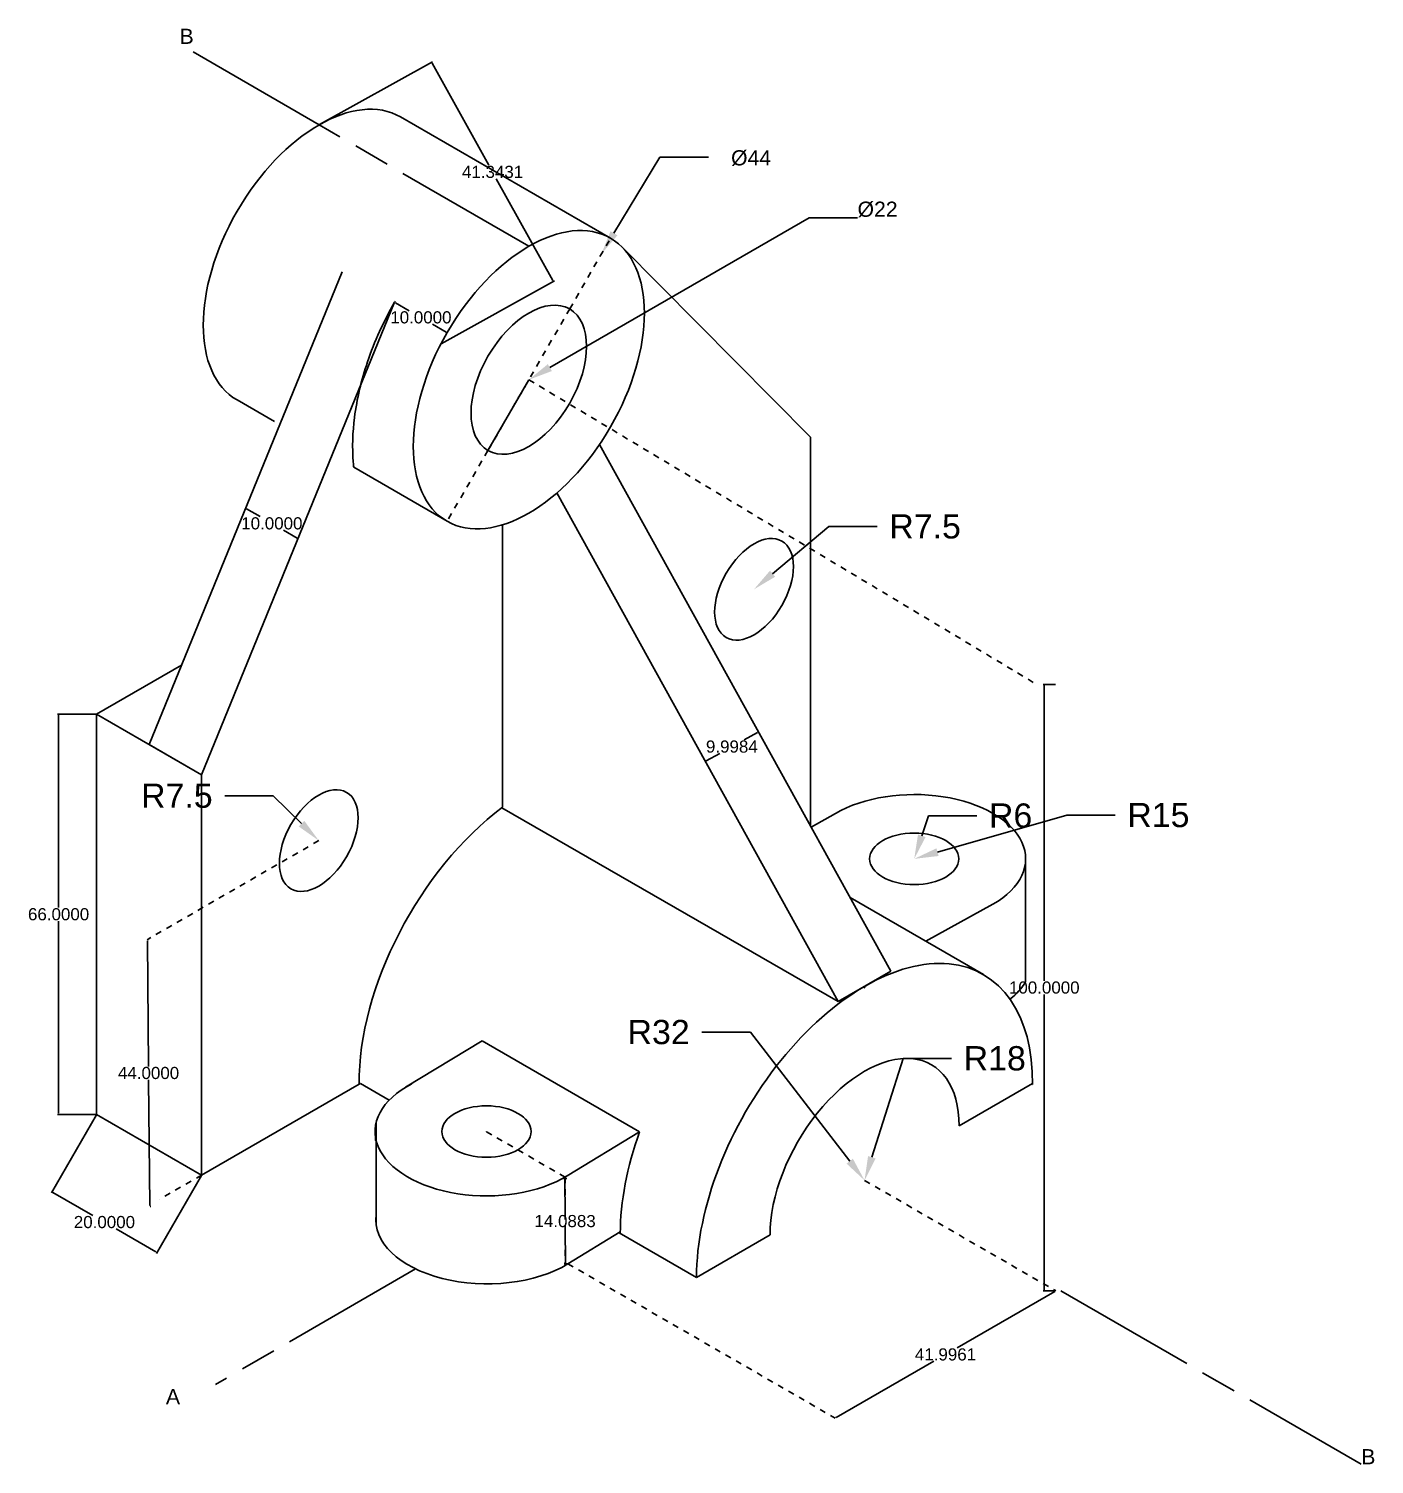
# Model space of a CAD drawing. Header units: millimetres. Extents: x 2399 to 3280, y 1312 to 2501.
# Drawn here: x 2818.5 to 3040.4, y 1782.8 to 2019.6 of the extents above; entities that cross this region are included whole.
import ezdxf
from ezdxf import colors
from ezdxf.entities.mleader import LeaderData, LeaderLine
from ezdxf.math import Vec2, Vec3

# ---------------------------------------------------------------- set-up
doc = ezdxf.new("R2010")
doc.units = ezdxf.units.MM
doc.linetypes.add('ACAD_ISO08W100', pattern=[36, 24, -3, 6, -3])
doc.linetypes.add('JIS_02_1.0', pattern=[2, 1, -1])
doc.styles.add('Annotative', font='arial.ttf', dxfattribs={"height": 1})
doc.styles.get("Standard").update_dxf_attribs({"font": 'arial.ttf', "height": 2})
doc.dimstyles.get("Standard").update_dxf_attribs({"dimtxt": 0.18, "dimasz": 0.18, "dimexe": 0.18, "dimexo": 0.0625, "dimgap": 0.09, "dimtad": 0, "dimtih": 1, "dimtoh": 1, "dimdec": 4, "dimzin": 0, "dimdsep": 46, "dimtxsty": 'Standard', "dimcen": 0.09, "dimadec": 0, "dimazin": 0, "dimtfac": 1, "dimtdec": 4, "dimtofl": 0, "dimtmove": 0, "dimatfit": 3, "dimfxl": 1, "dimtolj": 1, "dimtzin": 0, "dimarcsym": 0})

# ---------------------------------------------------------------- blocks, each defined once
blk = doc.blocks.new('*D15')
at = {"color": 0, "lineweight": -2, "transparency": 16777216}
for p, q in [((2866.41, 2003.76), (2885.07, 2014.12)), ((2885, 2013.88), (2894.33, 1997.07)), ((2904.89, 1978.05), (2895.56, 1994.85)), ((2886.48, 1967.62), (2905.14, 1977.98))]:
    blk.add_line(p, q, dxfattribs=at)
at = {"color": 0, "transparency": 16777216}
for points in [[(2885.03, 2013.89), (2884.97, 2013.86), (2884.91, 2014.04)], [(2904.92, 1978.06), (2904.87, 1978.03), (2904.98, 1977.89)]]:
    blk.add_solid(points, dxfattribs=at)
at = {"layer": 'Defpoints', "color": 0, "transparency": 16777216}
for p in [(2884.91, 2014.04), (2866.36, 2003.73), (2886.43, 1967.59)]:
    blk.add_point(p, dxfattribs=at)
at = {"color": 0, "transparency": 16777216, "insert": (2894.95, 1995.96), "char_height": 2, "attachment_point": 5}
blk.add_mtext('\\A1;41.3431', dxfattribs=at)
blk = doc.blocks.new('*D16')
at = {"color": 0, "lineweight": -2, "transparency": 16777216}
for p, q in [((2987.67, 1811.36), (2971.57, 1802.06)), ((2987.8, 1811.51), (2987.74, 1811.61)), ((2951.61, 1790.54), (2967.72, 1799.84)), ((2951.43, 1790.51), (2951.37, 1790.61))]:
    blk.add_line(p, q, dxfattribs=at)
at = {"color": 0, "transparency": 16777216}
for points in [[(2987.66, 1811.39), (2987.69, 1811.34), (2987.83, 1811.45)], [(2951.6, 1790.57), (2951.63, 1790.52), (2951.46, 1790.45)]]:
    blk.add_solid(points, dxfattribs=at)
at = {"layer": 'Defpoints', "color": 0, "transparency": 16777216}
for p in [(2987.83, 1811.45), (2987.83, 1811.45), (2951.46, 1790.45)]:
    blk.add_point(p, dxfattribs=at)
at = {"color": 0, "transparency": 16777216, "insert": (2969.64, 1800.95), "char_height": 2, "attachment_point": 5}
blk.add_mtext('\\A1;41.9961', dxfattribs=at)
blk = doc.blocks.new('*D17')
at = {"color": 0, "lineweight": -2, "transparency": 16777216}
for p, q in [((2878.83, 1974.53), (2878.89, 1974.63)), ((2878.95, 1974.38), (2881.2, 1973.08)), ((2887.3, 1969.56), (2885.05, 1970.86)), ((2887.49, 1969.53), (2887.55, 1969.63))]:
    blk.add_line(p, q, dxfattribs=at)
at = {"color": 0, "transparency": 16777216}
for points in [[(2878.97, 1974.41), (2878.94, 1974.36), (2878.8, 1974.47)], [(2887.32, 1969.59), (2887.29, 1969.54), (2887.46, 1969.47)]]:
    blk.add_solid(points, dxfattribs=at)
at = {"layer": 'Defpoints', "color": 0, "transparency": 16777216}
for p in [(2878.8, 1974.47), (2887.46, 1969.47), (2887.46, 1969.47)]:
    blk.add_point(p, dxfattribs=at)
at = {"color": 0, "transparency": 16777216, "insert": (2883.13, 1971.97), "char_height": 2, "attachment_point": 5}
blk.add_mtext('\\A1;10.0000', dxfattribs=at)
blk = doc.blocks.new('*D18')
at = {"color": 0, "lineweight": -2, "transparency": 16777216}
for p, q in [((2854.19, 1940.45), (2854.13, 1940.35)), ((2854.38, 1940.41), (2856.63, 1939.12)), ((2862.72, 1935.59), (2860.47, 1936.89)), ((2862.85, 1935.45), (2862.79, 1935.35))]:
    blk.add_line(p, q, dxfattribs=at)
at = {"color": 0, "transparency": 16777216}
for points in [[(2854.39, 1940.44), (2854.36, 1940.39), (2854.22, 1940.5)], [(2862.74, 1935.62), (2862.71, 1935.57), (2862.88, 1935.5)]]:
    blk.add_solid(points, dxfattribs=at)
at = {"layer": 'Defpoints', "color": 0, "transparency": 16777216}
for p in [(2854.22, 1940.5), (2862.88, 1935.5), (2862.88, 1935.5)]:
    blk.add_point(p, dxfattribs=at)
at = {"color": 0, "transparency": 16777216, "insert": (2858.55, 1938), "char_height": 2, "attachment_point": 5}
blk.add_mtext('\\A1;10.0000', dxfattribs=at)
blk = doc.blocks.new('*D19')
at = {"color": 0, "lineweight": -2, "transparency": 16777216}
for p, q in [((2838.02, 1869.18), (2838.21, 1848.47)), ((2838.05, 1869.36), (2838.19, 1869.36)), ((2838.42, 1825.54), (2838.23, 1846.25)), ((2838.46, 1825.36), (2838.6, 1825.36))]:
    blk.add_line(p, q, dxfattribs=at)
at = {"color": 0, "transparency": 16777216}
for points in [[(2838.05, 1869.18), (2837.99, 1869.18), (2838.01, 1869.36)], [(2838.45, 1825.54), (2838.39, 1825.54), (2838.42, 1825.36)]]:
    blk.add_solid(points, dxfattribs=at)
at = {"layer": 'Defpoints', "color": 0, "transparency": 16777216}
for p in [(2837.99, 1869.36), (2838.4, 1825.36), (2838.42, 1825.36)]:
    blk.add_point(p, dxfattribs=at)
at = {"color": 0, "transparency": 16777216, "insert": (2838.22, 1847.36), "char_height": 2, "attachment_point": 5}
blk.add_mtext('\\A1;44.0000', dxfattribs=at)
blk = doc.blocks.new('*D20')
at = {"color": 0, "lineweight": -2, "transparency": 16777216}
for p, q in [((2829.58, 1906.54), (2823.2, 1906.54)), ((2823.38, 1906.36), (2823.38, 1874.65)), ((2823.38, 1840.72), (2823.38, 1872.43)), ((2829.58, 1840.54), (2823.2, 1840.54))]:
    blk.add_line(p, q, dxfattribs=at)
at = {"color": 0, "transparency": 16777216}
for points in [[(2823.35, 1906.36), (2823.41, 1906.36), (2823.38, 1906.54)], [(2823.35, 1840.72), (2823.41, 1840.72), (2823.38, 1840.54)]]:
    blk.add_solid(points, dxfattribs=at)
at = {"layer": 'Defpoints', "color": 0, "transparency": 16777216}
for p in [(2829.64, 1906.54), (2823.38, 1840.54), (2829.64, 1840.54)]:
    blk.add_point(p, dxfattribs=at)
at = {"color": 0, "transparency": 16777216, "insert": (2823.38, 1873.54), "char_height": 2, "attachment_point": 5}
blk.add_mtext('\\A1;66.0000', dxfattribs=at)
blk = doc.blocks.new('*D21')
at = {"color": 0, "lineweight": -2, "transparency": 16777216}
for p, q in [((2907.21, 1829.99), (2906.67, 1829.98)), ((2906.85, 1829.81), (2906.9, 1824.05)), ((2906.96, 1816.08), (2906.91, 1821.83)), ((2907.32, 1815.9), (2906.78, 1815.9))]:
    blk.add_line(p, q, dxfattribs=at)
at = {"color": 0, "transparency": 16777216}
for points in [[(2906.88, 1829.81), (2906.82, 1829.8), (2906.85, 1829.99)], [(2906.99, 1816.08), (2906.93, 1816.08), (2906.96, 1815.9)]]:
    blk.add_solid(points, dxfattribs=at)
at = {"layer": 'Defpoints', "color": 0, "transparency": 16777216}
for p in [(2907.27, 1829.99), (2906.96, 1815.9), (2907.38, 1815.9)]:
    blk.add_point(p, dxfattribs=at)
at = {"color": 0, "transparency": 16777216, "insert": (2906.91, 1822.94), "char_height": 2, "attachment_point": 5}
blk.add_mtext('\\A1;14.0883', dxfattribs=at)
blk = doc.blocks.new('*D22')
at = {"color": 0, "lineweight": -2, "transparency": 16777216}
for p, q in [((2938.63, 1903.52), (2936.42, 1902.3)), ((2938.76, 1903.67), (2938.7, 1903.77)), ((2930.01, 1898.83), (2929.95, 1898.93)), ((2930.2, 1898.86), (2932.41, 1900.08))]:
    blk.add_line(p, q, dxfattribs=at)
at = {"color": 0, "transparency": 16777216}
for points in [[(2938.62, 1903.55), (2938.65, 1903.5), (2938.79, 1903.61)], [(2930.18, 1898.88), (2930.21, 1898.83), (2930.04, 1898.77)]]:
    blk.add_solid(points, dxfattribs=at)
at = {"layer": 'Defpoints', "color": 0, "transparency": 16777216}
for p in [(2938.79, 1903.61), (2938.79, 1903.61), (2930.04, 1898.77)]:
    blk.add_point(p, dxfattribs=at)
at = {"color": 0, "transparency": 16777216, "insert": (2934.41, 1901.19), "char_height": 2, "attachment_point": 5}
blk.add_mtext('\\A1;9.9984', dxfattribs=at)
blk = doc.blocks.new('*D1')
at = {"color": 0, "lineweight": -2, "transparency": 16777216}
for p, q in [((2987.76, 1911.45), (2985.75, 1911.45)), ((2985.93, 1911.27), (2985.93, 1862.56)), ((2985.93, 1811.63), (2985.93, 1860.34)), ((2987.76, 1811.45), (2985.75, 1811.45))]:
    blk.add_line(p, q, dxfattribs=at)
at = {"color": 0, "transparency": 16777216}
for points in [[(2985.9, 1911.27), (2985.96, 1911.27), (2985.93, 1911.45)], [(2985.9, 1811.63), (2985.96, 1811.63), (2985.93, 1811.45)]]:
    blk.add_solid(points, dxfattribs=at)
at = {"layer": 'Defpoints', "color": 0, "transparency": 16777216}
for p in [(2985.93, 1911.45), (2987.83, 1911.45), (2987.83, 1811.45)]:
    blk.add_point(p, dxfattribs=at)
at = {"color": 0, "transparency": 16777216, "insert": (2985.93, 1861.45), "char_height": 2, "attachment_point": 5}
blk.add_mtext('\\A1;100.0000', dxfattribs=at)
blk = doc.blocks.new('*D23')
at = {"color": 0, "lineweight": -2, "transparency": 16777216}
for p, q in [((2829.61, 1840.48), (2822.19, 1827.62)), ((2846.93, 1830.48), (2839.51, 1817.62)), ((2822.43, 1827.69), (2829.01, 1823.89)), ((2839.44, 1817.87), (2832.86, 1821.67))]:
    blk.add_line(p, q, dxfattribs=at)
at = {"color": 0, "transparency": 16777216}
for points in [[(2822.45, 1827.71), (2822.42, 1827.66), (2822.28, 1827.78)], [(2839.46, 1817.89), (2839.43, 1817.84), (2839.6, 1817.78)]]:
    blk.add_solid(points, dxfattribs=at)
at = {"layer": 'Defpoints', "color": 0, "transparency": 16777216}
for p in [(2829.64, 1840.54), (2846.96, 1830.54), (2822.28, 1827.78)]:
    blk.add_point(p, dxfattribs=at)
at = {"color": 0, "transparency": 16777216, "insert": (2830.94, 1822.78), "char_height": 2, "attachment_point": 5}
blk.add_mtext('\\A1;20.0000', dxfattribs=at)

msp = doc.modelspace()

# ---------------------------------------------------------------- linework, layer by layer
at = {"color": 7, "linetype": 'ACAD_ISO08W100', "true_color": 0xffffff}
for p, q in [((2866.35788, 2003.73349), (2843.33418, 2017.07986)), ((2900.92903, 1983.6933), (2866.35788, 2003.73349)), ((2882.26233, 1815.06013), (2849.24543, 1795.99781)), ((2988.66055, 1811.45227), (3038.2098, 1782.84499))]:
    msp.add_line(p, q, dxfattribs=at)
for p, q in [((2914.40123, 1985.02782), (2879.76021, 2005.02782)), ((2947.38586, 1952.20439), (2916.33262, 1983.53412)), ((2838.30324, 1901.53628), (2870.13631, 1979.47149)), ((2846.9635, 1896.53628), (2878.79656, 1974.47149)), ((2858.97851, 1954.80075), (2852.81582, 1958.35877)), ((2912.56559, 1950.99174), (2960.62387, 1864.15813)), ((2947.38586, 1896.80109), (2947.38586, 1952.20439)), ((2887.45684, 1938.35877), (2872.05104, 1947.25332)), ((2905.55075, 1943.01874), (2951.96361, 1859.15813)), ((2886.109, 1939.13695), (2886.2321, 1939.20802)), ((2896.59891, 1891.1933), (2896.59891, 1937.76901)), ((2829.64299, 1906.53628), (2843.64827, 1914.62224)), ((2846.9635, 1896.53628), (2829.64299, 1906.53628)), ((2829.64299, 1906.53628), (2829.64299, 1840.53628)), ((2846.9635, 1896.53628), (2838.30324, 1901.53628)), ((2846.9635, 1830.53628), (2846.9635, 1896.53628)), ((2947.38586, 1896.80109), (2947.38586, 1888.07709)), ((2896.45596, 1891.11077), (2896.59891, 1891.1933)), ((2896.59891, 1891.1933), (2896.45596, 1891.11077)), ((2951.96361, 1859.15813), (2896.45596, 1891.11077)), ((2951.49442, 1890.18637), (2947.4862, 1887.8958)), ((2982.85598, 1882.68637), (2982.85598, 1862.38875)), ((2924.29181, 1875.13445), (2924.27305, 1875.09803)), ((2975.88966, 1863.59925), (2953.90983, 1876.28931)), ((2977.47519, 1875.18637), (2966.38989, 1869.08394)), ((2951.96361, 1859.15813), (2960.62387, 1864.15813)), ((2951.96361, 1859.15813), (2956.29374, 1861.65813)), ((2956.29374, 1861.65813), (2951.96361, 1859.15813)), ((2956.12816, 1861.56253), (2956.38269, 1861.41557)), ((2956.38269, 1861.41557), (2956.12891, 1861.56296)), ((2893.22392, 1852.68723), (2880.61427, 1845.01592)), ((2919.20468, 1837.68723), (2893.22392, 1852.68723)), ((2872.94426, 1845.53628), (2846.9635, 1830.53628)), ((2873.1553, 1845.65813), (2872.94426, 1845.53628)), ((2872.94426, 1845.53628), (2873.1553, 1845.65813)), ((2873.1553, 1845.65813), (2872.94426, 1845.53628)), ((2873.1553, 1845.65813), (2877.92054, 1842.90691)), ((2971.8822, 1838.65813), (2984.00655, 1845.65813)), ((2983.84097, 1845.56253), (2984.00606, 1845.46721)), ((2829.64299, 1840.53628), (2846.9635, 1830.53628)), ((2875.68447, 1838.90329), (2875.62803, 1836.23049)), ((2875.72842, 1839.11005), (2875.72842, 1822.40499)), ((2919.20468, 1837.68723), (2907.27471, 1830.41888)), ((2875.62803, 1836.23049), (2875.77011, 1836.14846)), ((2916.00746, 1821.15483), (2907.3832, 1815.90049)), ((2915.80739, 1821.03293), (2928.58093, 1813.65813)), ((2928.58093, 1813.65813), (2940.70528, 1820.65813))]:
    msp.add_line(p, q)
at = {"color": 7, "linetype": 'JIS_02_1.0', "true_color": 0xffffff}
for p, q in [((2907.66513, 1973.36056), (2914.40123, 1985.02782)), ((2894.19294, 1950.02604), (2907.66513, 1973.36056)), ((2900.92903, 1961.6933), (2984.67739, 1911.45227)), ((2894.19294, 1950.02604), (2887.45684, 1938.35877)), ((2866.28802, 1885.6933), (2837.9899, 1869.35537)), ((2893.93991, 1837.68723), (2906.90655, 1830.20093)), ((2846.9635, 1830.53628), (2840.00278, 1826.51751)), ((2906.90655, 1830.20093), (2906.90655, 1815.62065)), ((2956.29374, 1829.65813), (2987.82721, 1811.45227)), ((2907.3832, 1815.90049), (2951.45748, 1790.45419))]:
    msp.add_line(p, q, dxfattribs=at)
at = {"color": 7, "true_color": 0xffffff}
for p, q in [((2900.92903, 1961.6933), (2894.19294, 1950.02604)), ((2893.93991, 1837.71461), (2893.93991, 1837.68723)), ((2987.82721, 1811.45227), (2987.82721, 1811.45227))]:
    msp.add_line(p, q, dxfattribs=at)
for centre, major_axis, start_param, end_param in [((2866.28802, 1981.6933), (-13.47219, -23.33452), 3.141592654, 6.283185307), ((2964.48481, 1882.68637), (-18.37117, 0), 2.35619449, 5.497787144), ((2900.65547, 1861.88004), (-19.59592, -33.94113), 4.073897094, 5.508558686), ((2956.29374, 1829.65813), (-19.59592, -33.94113), 2.3502372, 5.497787144), ((2965.46682, 1865.81012), (-18.37117, 0), 2.508604313, 2.813149771), ((2956.29374, 1829.65813), (-11.0227, -19.09188), 2.35619449, 5.497787144), ((2893.93991, 1837.71461), (-18.37117, 0), 5.446503943, 8.666257378), ((2943.71952, 1836.91785), (-19.59592, -33.94113), 5.012633254, 5.497787144), ((2894.04841, 1823.19622), (-18.37117, 0), 6.208517599, 8.666257378)]:
    msp.add_ellipse(centre, major_axis=major_axis, ratio=0.577350269, start_param=start_param, end_param=end_param)
for centre, major_axis in [((2900.92903, 1961.6933), (-13.47219, -23.33452)), ((2900.92903, 1961.6933), (-6.7361, -11.66726)), ((2938.06654, 1927.13465), (-4.59279, -7.95495)), ((2866.28802, 1885.6933), (-4.59279, -7.95495)), ((2964.48481, 1882.68637), (-7.34847, 0)), ((2893.93991, 1837.71461), (-7.34847, 0))]:
    msp.add_ellipse(centre, major_axis=major_axis, ratio=0.577350269)
msp.add_open_spline([(2878.79656, 1974.47149), (2876.98234, 1971.32937), (2875.46988, 1968.01344), (2873.30187, 1961.61478), (2872.57068, 1958.54562), (2871.87319, 1953.01039), (2871.78686, 1950.5396), (2871.9963, 1947.81784), (2872.02176, 1947.53534), (2872.05104, 1947.25332)], degree=3, knots=[4.7123900907, 4.7123900907, 4.7123900907, 4.7123900907, 5.0450905406, 5.0450905406, 5.3421366817, 5.3421366817, 5.5826578017, 5.5826578017, 5.6105574477, 5.6105574477, 5.6105574477, 5.6105574477])

# ---------------------------------------------------------------- texts
at = {"color": 7, "linetype": 'ACAD_ISO08W100', "true_color": 0xffffff, "char_height": 2.5, "attachment_point": 1}
for s, width, insert in [('B', 30.2239527, (2843.33418, 2019.57986)), ('A', 23.1401956, (2841.08078, 1795.25238)), ('B', 23.5955309, (3038.2098, 1785.34499))]:
    msp.add_mtext_dynamic_manual_height_columns(s, width=width, gutter_width=12.5, heights=[0], dxfattribs=dict(at, insert=insert))
at = {"color": 152, "linetype": 'JIS_02_1.0', "true_color": 0x2776bb, "insert": (2934.28283, 1999.54047), "char_height": 2.5, "attachment_point": 1}
msp.add_mtext_dynamic_manual_height_columns('%%C44', width=8.8901999, gutter_width=12.5, heights=[0], dxfattribs=at)
at = {"color": 152, "true_color": 0x2776bb, "insert": (2955.1398, 1991.0658), "char_height": 2.5, "width": 6.7764939, "attachment_point": 1, "style": 'Annotative'}
msp.add_mtext('%%C22', dxfattribs=at)

# ---------------------------------------------------------------- dimensions: what is measured, and where the dimension line sits
at = {"color": 152, "true_color": 0x2776bb}
for p1, p2, distance, picture, middle in [((2886.42645, 1967.58791), (2866.35788, 2003.73349), -21.22276, '*D15', (2894.94688, 1995.96255)), ((2878.79656, 1974.47149), (2887.45684, 1969.47147), 0, '*D17', (2883.1267, 1971.97148)), ((2854.21978, 1940.50388), (2862.88003, 1935.50388), 0, '*D18', (2858.5499, 1938.00388)), ((2987.82721, 1811.45227), (2987.82721, 1911.45227), 1.89983, '*D1', (2985.92739, 1861.45227)), ((2829.64299, 1906.53628), (2829.64299, 1840.53628), -6.26695, '*D20', (2823.37604, 1873.53628)), ((2930.04013, 1898.77036), (2938.78806, 1903.61193), 0, '*D22', (2934.4141, 1901.19114)), ((2837.9899, 1869.35537), (2838.39755, 1825.35726), 0.02439, '*D19', (2838.21811, 1847.35654)), ((2846.9635, 1830.53628), (2829.64299, 1840.53628), 14.73232, '*D23', (2830.93708, 1822.77772)), ((2907.27471, 1829.98838), (2907.3832, 1815.90049), -0.42265, '*D21', (2906.90632, 1822.94118)), ((2951.457485, 1790.454193), (2987.827213, 1811.452265), 0, '*D16', (2969.642349, 1800.953229))]:
    dim = msp.add_aligned_dim(p1=p1, p2=p2, distance=distance, dimstyle='Standard', dxfattribs=at)
    dim.commit()
    dim.dimension.update_dxf_attribs({"geometry": picture, "text_midpoint": middle})

# ---------------------------------------------------------------- leaders
at = {"color": 152, "linetype": 'Continuous', "true_color": 0x2776bb}
ml = msp.add_multileader_mtext('Standard', dxfattribs=at)
ml.set_content('', color=(39, 118, 187))
ml.set_leader_properties()
ml.build(insert=Vec2(0, 0))
ctx = ml.context
ctx.base_point, ctx.plane_origin = Vec3(2930.54106, 1998.37829), Vec3(2912.9016, 1982.43039)
notes = []
notes.append((ctx, [(0, (1, 1, 0), (2922.54106, 1998.37829), (1, 0), 8, [(0, [(2912.9016, 1982.43039)], 0, [])])]))
ctx.mtext.insert, ctx.mtext.flow_direction = Vec3(2932.54106, 2000.37829), 5
at = {"color": 152, "true_color": 0x2776bb}
ml = msp.add_multileader_mtext('Standard', dxfattribs=at)
ml.set_content('', color=(39, 118, 187))
ml.set_leader_properties()
ml.build(insert=Vec2(0, 0))
ctx = ml.context
ctx.base_point, ctx.plane_origin = Vec3(2955.1398, 1988.3731), Vec3(2900.92903, 1961.6933)
notes.append((ctx, [(0, (1, 1, 0), (2947.1398, 1988.3731), (1, 0), 8, [(0, [(2900.92903, 1961.6933)], 0, [])])]))
ctx.mtext.insert, ctx.mtext.flow_direction = Vec3(2957.1398, 1990.3731), 5
ml = msp.add_multileader_mtext('Standard', dxfattribs=at)
ml.set_content('R7.5', color=(39, 118, 187))
ml.set_leader_properties()
ml.build(insert=Vec2(0, 0))
ctx = ml.context
ctx.base_point, ctx.plane_origin = Vec3(2958.37568, 1937.48192), Vec3(2938.06654, 1927.13465)
notes.append((ctx, [(0, (1, 1, 0), (2950.37568, 1937.48192), (1, 0), 8, [(0, [(2938.06654, 1927.13465)], 0, [])])]))
ctx.mtext.insert, ctx.mtext.flow_direction = Vec3(2960.37568, 1939.51603), 5
at = {"color": 152, "linetype": 'Continuous', "true_color": 0x2776bb}
ml = msp.add_multileader_mtext('Standard', dxfattribs=at)
ml.set_content('R7.5', color=(39, 118, 187))
ml.set_leader_properties()
ml.build(insert=Vec2(0, 0))
ctx = ml.context
ctx.base_point, ctx.plane_origin = Vec3(2835.64944, 1893.06695), Vec3(2866.28802, 1885.6933)
ctx.text_align_type = 2
notes.append((ctx, [(0, (1, 1, 0), (2858.78996, 1893.06695), (-1, 0), 8, [(0, [(2866.28802, 1885.6933)], 0, [])])]))
ctx.mtext.insert, ctx.mtext.alignment, ctx.mtext.flow_direction = Vec3(2848.78996, 1895.10105), 3, 5
at = {"color": 152, "true_color": 0x2776bb}
ml = msp.add_multileader_mtext('Standard', dxfattribs=at)
ml.set_content('R15', color=(39, 118, 187))
ml.set_leader_properties()
ml.build(insert=Vec2(0, 0))
ctx = ml.context
ctx.base_point, ctx.plane_origin = Vec3(2997.6267, 1889.88248), Vec3(2964.48481, 1882.68637)
notes.append((ctx, [(0, (1, 1, 0), (2989.6267, 1889.88248), (1, 0), 8, [(0, [(2964.48481, 1882.68637)], 0, [])])]))
ctx.mtext.insert, ctx.mtext.flow_direction = Vec3(2999.6267, 1891.91659), 5
ml = msp.add_multileader_mtext('Standard', dxfattribs=at)
ml.set_content('R6', color=(39, 118, 187))
ml.set_leader_properties()
ml.build(insert=Vec2(0, 0))
ctx = ml.context
ctx.base_point, ctx.plane_origin = Vec3(2974.81381, 1889.79031), Vec3(2964.48481, 1882.68637)
notes.append((ctx, [(0, (1, 1, 0), (2966.81381, 1889.79031), (1, 0), 8, [(0, [(2964.48481, 1882.68637)], 0, [])])]))
ctx.mtext.insert, ctx.mtext.flow_direction = Vec3(2976.81381, 1891.82442), 5
ml = msp.add_multileader_mtext('Standard', dxfattribs=at)
ml.set_content('R32', color=(39, 118, 187))
ml.set_leader_properties()
ml.build(insert=Vec2(0, 0))
ctx = ml.context
ctx.base_point, ctx.plane_origin = Vec3(2915.94235, 1854.09073), Vec3(2956.29374, 1829.65813)
ctx.text_align_type = 2
notes.append((ctx, [(0, (1, 1, 0), (2937.4594, 1854.09073), (-1, 0), 8, [(0, [(2956.29374, 1829.65813)], 0, [])])]))
ctx.mtext.insert, ctx.mtext.alignment, ctx.mtext.flow_direction = Vec3(2927.4594, 1856.1262), 3, 5
ml = msp.add_multileader_mtext('Standard', dxfattribs=at)
ml.set_content('R18', color=(39, 118, 187))
ml.set_leader_properties()
ml.build(insert=Vec2(0, 0))
ctx = ml.context
ctx.base_point, ctx.plane_origin = Vec3(2970.63946, 1849.76291), Vec3(2956.29374, 1829.65813)
notes.append((ctx, [(0, (1, 1, 0), (2962.63946, 1849.76291), (1, 0), 8, [(0, [(2956.29374, 1829.65813)], 0, [])])]))
ctx.mtext.insert, ctx.mtext.flow_direction = Vec3(2972.63946, 1851.79701), 5
for ctx, leaders in notes:
    for number, flags, end, landing, length, lines in leaders:
        leader = LeaderData()
        leader.index, (leader.has_last_leader_line, leader.has_dogleg_vector, leader.attachment_direction) = number, flags
        leader.last_leader_point, leader.dogleg_vector, leader.dogleg_length = Vec3(end), Vec3(landing), length
        for number, points, colour, breaks in lines:
            line = LeaderLine()
            line.index, line.vertices, line.color, line.breaks = number, Vec3.list(points), colors.encode_raw_color(colour), breaks
            leader.lines.append(line)
        ctx.leaders.append(leader)

doc.saveas('drawing.dxf')
